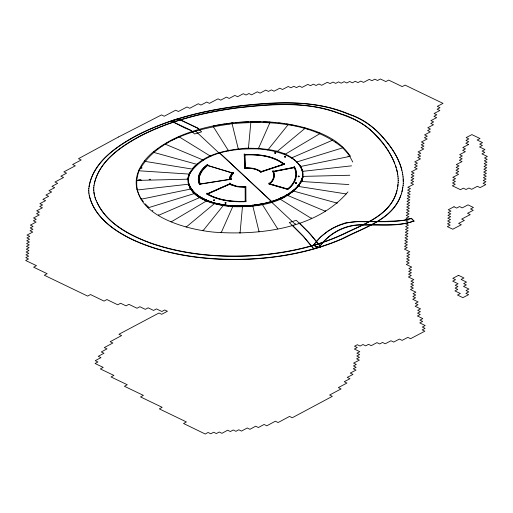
<?xml version="1.0" encoding="UTF-8"?>
<svg xmlns="http://www.w3.org/2000/svg" width="513" height="513" viewBox="0 0 513 513"><rect width="100%" height="100%" fill="white"/><g stroke="black" fill="none" stroke-linecap="round" stroke-linejoin="round"><path stroke-width="0.77" d="M198.236 195.799C192.009 191.811 186.629 184.552 188.38 176.805M198.339 179.755L198.339 178.178M198.999 179.717C198.666 173.516 203.09 168.309 207.784 164.827L207.246 164.654C202.827 167.982 198.608 172.676 198.358 178.479M230.119 177.896L230.106 177.177M230.779 177.857L230.767 177.158M398.165 182.66L398.184 180.339M403.276 183.513L403.231 178.947M199.102 179.499L199.134 178.133M230.004 177.831L230.01 177.267M88.781 190.413L88.826 188.374M93.757 189.169L93.802 187.187M187.181 179.056L187.207 178.736M398.146 182.416L397.774 186.758M403.128 185.635L403.263 183.269M350.219 156.138C339.099 139.01 318.637 131.225 299.669 126.429C273.66 120.363 246.445 120.254 220.167 124.601C196.793 128.75 173.195 136.195 154.336 151.085C142.37 160.268 132.181 176.094 137.734 191.561M294 190.047C299.451 185.559 304.113 178.562 302.548 171.201M88.845 188.617C91.558 163.705 114.656 147.635 134.804 136.362C167.815 118.933 204.649 110.16 241.488 105.64C277.886 101.696 316.046 99.605 350.392 114.694C364.634 119.349 376.26 129.045 385.654 140.485C393.433 149.783 400.031 160.543 402.384 172.58M93.821 187.431L93.969 185.43M237.481 206.534L242.54 206.527L242.578 206.168L252.608 205.482L262.425 203.93L262.63 204.264L261.412 204.507M188.079 179.941L188.386 176.773M302.85 174.26C302.003 186.713 290.512 193.876 280.226 198.448L280.688 197.749M398.005 184.475L397.415 188.765M403.115 185.392L402.025 191.875M199.025 178.453C199.48 173.028 203.27 168.559 207.412 165.346L232.767 173.003L230.709 175.408M230.125 177.479L230.157 176.761M230.786 177.46L230.818 176.754M302.939 175.921C302.51 179.524 300.778 182.859 298.521 185.661C283.772 201.795 260.322 205.86 239.43 206.303C221.289 205.45 191.15 202.404 188.066 179.736M199.147 178.293L199.3 176.914M230.023 177.427L230.061 176.863M89.012 186.796C93.475 161.826 116.919 146.173 137.766 135.105C170.008 118.625 205.758 110.301 241.508 105.883C276.815 102.202 313.757 99.74 347.314 113.739C361.62 118.336 374.169 126.865 383.711 138.472C391.855 147.673 398.819 158.318 401.878 170.342M188.014 177.754L188.181 176.799M93.982 185.674C97.746 162.467 119.215 147.609 138.311 136.939C169.072 120.69 203.295 112.219 237.609 107.659C271.999 103.729 307.973 100.914 340.927 113.905C366.648 121.401 387.732 142.486 396.216 167.745M402.852 187.501L401.442 193.895M94.251 183.923C99.625 160.716 121.408 146.192 141.178 135.727C171.188 120.375 204.373 112.347 237.622 107.91C270.935 104.235 305.703 101.112 337.817 113.078C351.559 117.689 365.506 123.473 375.163 134.759C383.275 143.037 390.444 152.508 394.715 163.365M303.369 177.517L303.44 177.197M198.518 177.184C199.486 172.06 203.225 167.995 207.265 164.955L207.246 164.654M230.177 177.062L231.395 174.273L233.005 172.778L233.543 172.945L230.933 176.652M230.837 177.056L231.446 175.151L233.543 172.945M397.402 188.521C392.9 213.055 367.616 222.931 347.647 232.177C317.355 247.221 283.548 254.038 249.953 255.936C216.326 257.539 182.064 254.288 150.181 243.04C128.692 234.999 105.396 222.854 96.2 200.48M199.307 177.075C200.128 172.035 203.885 168.097 207.803 165.122L207.784 164.827M230.074 177.023L230.478 175.645M188.521 176.171L188.79 175.215M302.478 177.671L302.189 178.627M396.94 190.509C391.079 213.729 367.032 222.841 347.628 231.927C317.335 246.977 283.529 253.794 249.934 255.686C216.313 257.295 182.051 254.038 150.168 242.796C129.231 234.992 107.005 223.367 96.976 202.269M188.617 176.03L189.31 173.785M188.399 176.979C196.556 154.836 225.053 150.117 245.682 148.225C265.272 148.212 294.731 149.758 302.593 171.579M302.529 177.216C297.328 193.151 279.784 199.595 264.74 203.321M230.273 176.639L233.005 172.778M199.595 175.856L201.981 171.041L207.425 165.507L232.78 173.17M230.17 176.619L230.953 174.85L232.767 173.003M401.429 193.651C393.817 219.179 365.775 226.72 344.845 237.763C311.333 252.813 274.378 259.027 237.808 259.591C202.776 259.777 167.065 255.044 134.81 240.789C114.835 231.619 93.09 216.864 88.954 193.69M189.002 174.58L189.368 173.638M301.958 179.261L301.426 180.525M302.561 180.095L302.683 179.774M400.736 195.645C391.182 220.616 362.954 227.657 341.607 238.949C308.922 252.935 273.198 258.815 237.788 259.347C202.757 259.533 167.052 254.801 134.797 240.546C115.252 231.607 94.616 217.544 89.217 195.44M302.401 179.935L302.112 180.576M302.292 180.73L302.26 180.255L301.573 180.21L301.606 180.685L302.426 180.416M189.797 172.689L189.56 174.112C181.839 197.858 215.883 205.598 232.729 206.656C256.898 207.329 287.504 203.866 301.464 181.467C309.179 157.715 275.135 149.976 258.289 148.917C234.127 148.244 203.52 151.707 189.56 174.112L138.991 170.784C124.351 213.107 183.654 229.317 214.261 232.177C259.937 235.422 316.476 228.978 347.942 191.907M301.278 180.839L300.958 181.467M301.965 180.897L301.464 181.846M189.611 173.195L190.836 170.816M141.049 168.309L141.351 167.719M141.729 168.367L142.037 167.777M300.791 181.782L300.432 182.41M300.041 183.032L299.419 183.962M319.041 247.484C328.378 233.409 345.364 223.995 362.499 224.899C379.646 224.162 397.428 226.695 413.959 221.007C399.108 226.861 381.916 224.482 366.032 225.085C347.731 223.469 329.41 232.408 319.041 247.484L313.276 245.278L320.638 236.878L327.64 231.254L333.065 227.952L339.131 225.085L345.826 222.751L356.644 221.699L383.98 221.462L396.953 220.853L404.09 220.276L411.375 218.243L413.959 221.007M313.296 245.522C324.652 229.491 344.338 220.039 363.986 221.757C379.767 221.257 396.087 223.104 411.394 218.487L413.978 221.257M298.964 184.577L297.732 186.091M222.77 204.751L223.623 204.501M192.946 167.911L195.068 165.68M295.43 189.669L295.757 189.38M272.653 171.233C275.231 175.613 272.974 181.07 268.992 183.801L287.908 189.271C294.847 184.43 299.31 174.734 294.539 166.949M293.802 189.893L293.827 190.374L294.763 190.252M213.645 202.334L214.171 202.481L213.818 203.276L214.357 203.424M213.818 203.276L214.171 202.481M293.455 190.176L292.75 190.74M268.947 183.096L269.088 184.045L269.479 183.731L287.812 189.028L287.761 188.322M269.088 184.045L287.415 189.342L287.812 189.028M292.025 191.291L292.391 191.016M158.075 148.828L158.767 148.315M292.25 192.228L292.628 191.952M291.275 191.836L291.653 191.567M290.499 192.375L290.89 192.106M161.666 146.295L162.409 145.801M290.281 193.587L290.685 193.318M288.896 193.433L289.306 193.17M288.614 194.639L289.037 194.376M278.591 199.006L286.664 195.12L293.66 190.329L293.718 191.118L337.285 203.167L337.246 202.526M206.707 199.955L206.245 199.762L205.784 200.32M166.295 143.377L167.918 142.434M287.748 195.152L288.184 194.895L287.639 194.203L288.152 194.421M286.331 194.953L286.773 194.703M285.44 195.44L285.888 195.196M274.763 152.585L274.801 153.131L275.654 153.143L275.616 152.598M274.801 153.131L275.654 153.143M284.606 156.401L284.644 156.946L285.504 156.952L285.465 156.407M284.644 156.946L285.504 156.952M213.697 199.846L213.729 200.391L214.588 200.397L214.549 199.852M213.729 200.391L214.588 200.397M225.098 202.455L225.136 203.001L225.989 203.007L225.951 202.462M225.136 203.001L225.989 203.007M298.22 176.1L298.258 176.645L299.111 176.652L299.079 176.106M298.258 176.645L299.111 176.652M295.539 182.66L295.578 183.205L296.437 183.212L296.399 182.666M295.578 183.205L296.437 183.212M171.265 140.594L172.131 140.145M285.036 196.639L285.504 196.396M284.568 196.877L282.15 198.044M173.875 139.26L175.658 138.395M176.562 137.971L180.249 136.311L180.679 136.573M281.182 197.531L281.675 197.313M206.995 193.183L207.04 193.895L229.612 183.834L230.048 184.09L230.004 183.385M206.983 194.145L230.106 183.84L236.942 186.283L245.503 186.841L245.573 201.68C232.421 202.205 218.621 200.724 206.983 194.145L206.951 193.702M207.04 193.895L207.476 194.151L230.048 184.09M198.98 197.063L199.544 196.819C209.868 203.013 222.02 205.341 233.902 205.944M278.078 199.211C269.428 202.648 260.226 204.572 250.992 205.553C230.145 206.662 197.05 206.014 188.335 182.622M260.713 171.746L283.849 164.089L284.196 164.384L261.053 172.041L260.662 171.041M245.073 167.482L245.118 168.283C250.421 168.065 256.25 168.617 260.572 171.996L284.33 164.134L284.298 163.692M171.137 121.209L178.146 118.971L197.646 128.212L201.66 131.828L194.645 133.989L190.631 130.398L184.802 127.961L171.124 120.965L178.133 118.727L197.627 127.968L199.634 129.699M198.069 195.863L194.491 193.061L194.171 192.317L193.555 192.631M292.282 225.092L303.414 236.307L313.667 248.619L320.708 246.766L313.687 248.869L303.427 236.551L289.274 222.495L296.29 220.334L308.409 232.216L320.708 246.766M264.15 203.456L251.338 205.521L237.577 206.181M189.534 187.649L190.394 187.809L193.074 191.227M189.746 188.425L190.419 188.284L194.203 192.792L193.574 192.984L193.869 193.254M214.748 125.8L219.288 124.948M272.929 171.438L294.129 167.296L294.327 167.629L273.121 171.772L272.878 170.733M272.685 171.675L294.571 167.392M260.187 204.732L258.334 205.053M220.436 124.749L221.584 124.563M200.185 184.27L199.563 184.674L200.205 184.565L199.698 183.096M231.145 179.088L230.517 179.499L231.164 179.39L230.991 178.716M222.732 124.377L225.047 124.024M257.712 205.155L255.84 205.431M226.201 123.857L233.191 122.992M255.211 205.521L248.901 206.194M228.638 123.889L229.792 123.742M351.552 165.834L302.458 171.368L302.144 169.656M235.531 122.754L239.052 122.447M240.231 122.357L248.478 121.902M248.26 206.245L242.54 206.527M244.938 154.746L245.464 168.084L244.752 168.123L244.233 154.785L244.938 154.746L244.893 154.035M245.855 187.001L245.926 201.481L245.214 201.519L245.15 187.04L245.855 187.001L245.81 186.296M246.118 122.357L248.452 122.261M244.586 154.766C258.122 154.208 272.98 155.625 284.022 164.237L283.99 163.769M245.099 167.924C250.626 167.7 256.686 168.277 261.194 171.791L261.162 171.348M245.111 168.104C250.524 167.879 256.468 168.45 260.88 171.893L260.848 171.387M245.503 187.021L239.994 186.905L235.775 186.232L231.286 184.725L229.83 183.962L229.798 183.462M245.567 201.32C232.607 201.84 219.006 200.384 207.534 193.901L207.489 193.189M245.573 201.5C232.511 202.026 218.814 200.551 207.258 194.023L207.226 193.548M149.084 179.338L150.675 179.3M138.529 179.948L140.645 179.896M138.542 180.114L141.364 180.044M349.86 175.254L302.83 176.395L302.779 175.606M250.825 121.831L260.206 121.812M241.95 206.181L238.821 206.2M238.224 206.091L234.473 206.072M236.98 206.066L226.599 205.392M236.846 206.521L231.241 206.232M263.695 121.914L270.614 122.286M348.872 184.577L301.464 181.467L301.407 180.672M272.897 122.466L275.167 122.671M228.785 206.014L225.765 205.662M278.553 123.017L280.784 123.287M226.073 205.219L214.838 203.013M283.003 123.575L284.106 123.736M223.982 205.412L222.802 205.226L223.046 204.411M286.292 124.063L288.46 124.415M299.175 185.77L298.521 185.661L298.489 185.187L299.15 185.443M289.537 124.601L290.608 124.794M221.635 205.033L219.91 204.706M291.679 124.992L293.795 125.409M294.847 125.627L295.892 125.852M218.775 204.475L217.089 204.103M216.537 203.975L215.441 203.706M303.023 127.583L304.029 128M305.004 128.128L305.979 128.41M306.954 128.699L307.915 128.994M211.715 202.661L212.235 202.821M207.265 164.955L207.803 165.122M233.024 173.08L233.562 173.247M308.871 129.289L309.82 129.597M210.176 202.167L210.689 202.334M313.276 245.278L319.022 247.24M311.699 130.225L312.622 130.546M208.676 201.647L209.176 201.821M207.65 200.333L208.124 200.512M317.13 132.232L318.009 132.585M206.739 200.91L205.796 200.525L206.245 199.762M198.595 196.043L205.508 199.769L214.312 202.866L214.363 203.661L186.213 227.041L186.168 226.4M319.734 133.309L320.58 133.681M204.873 200.128L205.335 200.333M203.975 199.724L204.424 199.929M204.007 198.768L204.443 198.973M203.142 198.345L203.571 198.557M171.124 120.965L190.612 130.155L192.619 131.86M201.801 198.659L202.225 198.877M201.885 197.704L202.295 197.922M201.07 197.255L201.474 197.479M200.153 197.761L199.365 197.293M199.897 196.575L199.134 196.107M280.194 197.967L280.649 198.711L280.226 198.448M198.602 196.825L197.858 196.338M198.768 195.87L197.685 195.145M198.435 196.107L199.544 196.819L199.512 196.344L198.961 196.736M335.579 142.069L336.22 142.537M196.992 194.645L197.338 194.895M196.088 195.094L196.434 195.344M196.659 194.395L195.062 193.112M152.303 210.433L152.932 210.914M284.33 164.134C273.205 155.452 258.225 154.022 244.579 154.586L245.118 168.283M195.068 193.843L195.395 194.1M195.1 194.318L195.427 194.581M148.764 207.47L145.166 203.853M219.865 153.06L271.634 201.474L271.685 202.269L295.341 224.393L295.302 223.751M271.646 201.68L219.301 152.765M296.815 161.524L296.533 161.255L296.585 162.044L342.755 147.821L348.821 154.708L352.809 162.057M299.297 222.931L310.429 234.178L320.689 246.522M193.292 192.715L192.734 192.163M143.371 201.712L142.146 200.076M299.56 164.744L300.445 165.975M300.118 165.455L300.355 166.539L349.93 156.369L349.872 155.58M141.396 198.973L141.043 198.416L141.094 199.204L190.663 189.041L190.612 188.245M231.408 123.274L232.376 123.152M262.393 203.456L262.598 203.783M347.955 155.971L348.295 156.516M140.043 196.736L140.363 197.3M300.99 166.93L301.432 167.828M139.44 195.6L139.735 196.171M301.105 167.289L302.375 170.682M139.158 195.03L138.388 193.305M301.567 168.129L301.933 169.04M96.22 200.73L94.988 197.313M231.164 179.39L230.799 177.953M230.337 178.813L230.517 179.499M200.205 184.565L199.089 180.666M199.044 183.186L199.563 184.674M188.874 184.808L190.419 188.284L188.899 185.289L188.008 181.878M137.939 192.144L138.157 192.728M188.758 184.507L188.361 183.269M95.559 199.159L94.533 195.677M395.497 165.314L397.299 172.079M230.215 178.415L230.356 179.108M198.672 181.968L199.07 183.487M230.093 178.46L230.343 179.223L200.128 183.994L199.377 181.711M232.107 123.466L232.036 123.389M252.608 205.482L252.697 205.835L252.665 205.386M396.793 169.675L397.684 174.234M94.546 195.921L93.93 192.317M230.895 178.639L230.76 177.556M230.138 178.011L230.234 178.71M199.352 182.192L198.98 179.422M198.428 180.723L198.691 182.269M302.747 171.182L302.907 172.118M402.365 172.33L402.782 174.798M230.023 178.069L230.35 179.383L200.141 184.161L199.172 180.531M94.193 194.26L93.783 190.631M402.763 174.555L403.071 177.004M397.665 173.984L397.96 176.363M302.58 171.374L302.862 174.465M230.1 177.594L230.157 178.306M198.319 179.46L198.448 181.025M88.807 191.933L88.973 193.933M403.051 176.761L403.314 181.365M397.947 176.119L398.133 178.486M229.997 177.671L230.036 178.229M199.095 179.338L199.185 180.698M346.172 193.933L298.393 186.424L298.342 185.629M342.697 147.032L342.755 147.821C312.359 122.645 269.633 120.343 231.94 123.742C197.813 128.583 157.081 138.324 138.991 170.784L138.933 169.995M332.571 139.389L332.623 140.184L291.269 158.036L291.211 157.247M325.543 210.593L325.595 211.33L287.575 195.408L287.524 194.619M319.791 132.899L319.843 133.688L284.555 154.625L284.503 153.836M311.429 217.839L311.468 218.48L280.156 199.159L280.104 198.371M304.754 127.743L304.805 128.532L276.654 151.912L276.603 151.123M298.624 175.888L298.713 176.863M295.943 182.448L296.033 183.423M294.282 166.917L294.327 167.629M294.084 166.584C298.867 174.452 294.751 184.282 287.613 189.188L287.581 188.713M293.859 167.084C298.56 174.766 294.167 184.327 287.318 189.105L287.274 188.393M294.391 190.092L294.424 190.535M287.921 124.082L287.973 124.871L267.812 149.995L267.76 149.206M287.876 188.829L287.908 189.271M287.37 188.637L287.415 189.342M285.01 156.189L285.1 157.164M284.144 163.679L284.196 164.384M283.804 163.384L283.849 164.089M283.663 163.634L283.715 164.34C272.762 155.792 258.026 154.387 244.592 154.945L244.547 154.144M275.16 152.374L275.257 153.355M277.655 228.247L277.7 228.888L262.419 204.629L262.367 203.841M273.333 171.098C275.975 175.587 273.653 181.172 269.582 183.975L269.549 183.526M273.076 171.066L273.121 171.772M269.793 122.03L269.844 122.825L258.289 148.917L258.238 148.129M272.993 171.137C275.59 175.581 273.333 181.115 269.287 183.885L269.254 183.385M269.434 183.019L269.479 183.731M261.008 171.336L261.053 172.041M260.527 171.291L260.572 171.996M262.605 203.815L262.63 204.264M262.393 203.481L262.425 203.93M259.033 231.19L259.078 231.831L252.576 205.008M250.921 121.652L248.382 148.719L248.33 147.924M245.413 167.373L245.464 168.084M244.188 154.08L244.233 154.785M244.707 167.418L244.752 168.123M245.471 186.399L245.503 187.2L237.699 186.803L231.85 185.219L229.555 184.084L229.523 183.641M245.105 186.328L245.15 187.04M245.874 200.775L245.926 201.481M245.541 200.878L245.573 201.68M245.169 200.807L245.214 201.519M242.546 205.694L240.046 233.133L240.001 232.492M238.333 148.61L238.385 149.398L231.889 122.953M232.678 205.867L232.729 206.656L221.18 232.755L221.135 232.113M232.601 205.489L232.472 206.322L232.447 205.873M228.548 150.155L228.606 150.944L213.325 126.685L213.267 125.897M230.061 183.128L230.106 183.84M229.567 183.122L229.612 183.834M225.496 202.244L225.592 203.219M223.155 204.79L223.206 205.578L203.052 230.703L203.007 230.061M219.282 152.515L219.333 153.31L195.677 131.181L195.626 130.392M213.62 126.025L213.652 126.442M214.094 199.634L214.184 200.609M210.811 155.625L210.862 156.414L179.55 137.093L179.499 136.304M207.432 193.446L207.476 194.151M206.412 200.16L206.463 200.949L171.175 221.885L171.13 221.244M203.392 159.376L203.443 160.165L165.423 144.243L165.372 143.454M199.704 196.748L199.756 197.537L158.402 215.389L158.357 214.748M197.255 163.666L197.306 164.455L153.733 152.406L153.682 151.617M194.382 192.741L194.433 193.529L148.27 207.752L148.219 207.015M192.574 168.36L192.631 169.155L144.833 161.345L144.781 160.556M188.136 178.389L188.188 179.178L136.381 180.435L136.33 179.646M188.508 183.417L188.56 184.205L137.086 190.009L137.035 189.22M188.284 182.961L188.309 183.436M180.249 136.311L180.281 136.727M398.12 178.235L398.203 180.582M93.744 188.919L93.802 190.874M88.762 190.163L88.82 192.176M118.541 136.965L78.495 158.684L81.201 159.985L72.615 164.519L75.321 165.808L63.868 171.861L66.575 173.17L60.848 176.19L63.561 177.498L54.968 182.025L57.68 183.333L51.954 186.354L54.66 187.662L48.934 190.682L51.64 191.99L45.913 195.011L48.626 196.319L42.9 199.339L45.606 200.647L39.879 203.667L42.592 204.976L39.725 206.482L42.432 207.791L36.705 210.811L39.418 212.119L36.551 213.632L39.264 214.941L33.537 217.967L36.243 219.275L33.383 220.782L36.09 222.091L30.363 225.117L33.076 226.425L30.209 227.932L32.922 229.24L30.055 230.754L32.761 232.049L27.035 235.089L29.748 236.397L26.881 237.91L29.594 239.218L26.727 240.732L29.44 242.04L26.573 243.553L29.286 244.861L26.42 246.375L29.132 247.683L26.266 249.196L28.978 250.504L26.112 252.018L28.824 253.326L25.958 254.833L28.67 256.147L25.804 257.654L28.516 258.969L25.65 260.476L36.481 265.67L33.621 267.202L47.164 273.705L44.304 275.237L87.64 296.091L90.5 294.558L104.043 301.086L106.903 299.554L117.74 304.78L120.6 303.247L126.018 305.863L128.878 304.331L137.009 308.255L139.869 306.723L145.288 309.345L148.148 307.813L153.567 310.429L156.427 308.897L161.845 311.5L164.705 309.974L167.418 311.269L161.691 314.296L158.985 313.013L118.907 334.29L121.613 335.566L110.167 341.716L112.873 342.992L104.286 347.602L106.993 348.891L101.273 351.956L103.979 353.245L98.259 356.317L100.965 357.606L95.238 360.671L97.951 361.96L95.085 363.499L103.209 367.398L100.349 368.93L113.892 375.407L111.026 376.952L127.275 384.737L124.415 386.276L143.377 395.376L140.511 396.921L162.179 407.328L159.319 408.874L186.405 421.936L183.545 423.488L205.219 434.017L208.079 432.465L210.792 433.786L213.652 432.235L216.364 433.556L219.224 432.004L221.93 433.325L227.65 430.221L230.363 431.548L233.223 429.99L235.935 431.318L238.795 429.766L241.501 431.087L247.228 427.983L249.934 429.31L255.654 426.207L258.366 427.534L264.092 424.469L266.798 425.796L275.385 421.211L278.097 422.539L289.544 416.428L292.256 417.755L332.321 396.35L329.615 395.023L341.062 388.925L338.349 387.597L346.942 383.038L344.229 381.71L349.956 378.722L347.25 377.395L352.976 374.407L350.27 373.079L355.996 370.085L353.284 368.764L356.15 367.27L353.438 365.942L356.304 364.448L353.592 363.121L359.324 360.139L356.612 358.818L359.478 357.317L356.766 355.996L359.632 354.496L356.92 353.175L359.786 351.674L354.368 349.026L357.228 347.532L354.521 346.211L357.388 344.717L360.094 346.031L362.96 344.524L365.666 345.845L368.533 344.338L371.239 345.653L376.965 342.633L379.678 343.96L382.538 342.447L385.25 343.774L390.977 340.754L393.689 342.081L399.415 339.061L402.121 340.388L407.848 337.368L410.56 338.695L424.879 331.18L422.173 329.872L425.033 328.365L422.327 327.05L425.187 325.55L419.769 322.927L422.635 321.42L419.923 320.112L422.789 318.611L417.37 315.97L420.237 314.482L417.524 313.174L420.391 311.673L417.678 310.365L420.545 308.858L415.126 306.248L417.992 304.741L415.28 303.433L418.146 301.926L412.728 299.31L415.588 297.803L412.882 296.501L415.748 294.994L413.036 293.686L415.902 292.179L410.483 289.569L413.35 288.062L410.637 286.754L413.504 285.247L410.791 283.945L413.658 282.439L410.945 281.13L413.811 279.623L408.393 277.014L411.259 275.513L408.547 274.205L411.413 272.698L408.701 271.396L411.567 269.889L408.861 268.588L411.721 267.081L406.302 264.471L409.169 262.964L406.463 261.662L409.323 260.155L406.617 258.853L409.477 257.346L406.771 256.045L409.637 254.538L406.924 253.236L409.791 251.729L404.372 249.119L407.239 247.619L404.526 246.311L407.393 244.81L404.68 243.502L407.546 242.001L404.834 240.693L407.7 239.193L404.994 237.885L407.854 236.384L405.148 235.076L408.008 233.575L405.302 232.267L408.168 230.767L405.456 229.458L408.322 227.958L405.61 226.656L408.476 225.149L405.77 223.848L408.63 222.341L405.924 221.039L408.784 219.532L406.078 218.23L408.944 216.723L406.232 215.422L409.098 213.915L406.386 212.613L409.252 211.106L406.546 209.804L409.406 208.304L406.7 206.995L409.56 205.495L406.854 204.187L409.72 202.686L407.008 201.378L409.874 199.878L407.162 198.576L410.028 197.069L407.322 195.767L410.182 194.26L407.476 192.959L410.336 191.452L407.63 190.15L410.49 188.643L407.784 187.322L413.51 184.334L410.804 183.026L413.664 181.525L410.958 180.217L413.824 178.716L411.112 177.408L413.978 175.908L411.266 174.6L414.132 173.099L411.426 171.797L417.152 168.783L414.44 167.482L417.306 165.975L414.6 164.673L417.46 163.166L414.754 161.864L420.48 158.857L417.768 157.549L420.634 156.048L417.928 154.74L420.788 153.24L418.082 151.931L423.809 148.924L421.102 147.622L423.962 146.115L421.256 144.813L424.116 143.307L421.41 141.998L427.137 138.991L424.431 137.689L427.291 136.182L424.584 134.881L430.311 131.873L427.605 130.565L430.465 129.064L427.759 127.756L433.485 124.749L430.779 123.441L433.639 121.94L430.933 120.632L436.659 117.624L433.953 116.323L436.813 114.816L434.107 113.514L439.833 110.507L437.121 109.198L439.987 107.698L437.275 106.371L443.008 103.382L405.084 85.113L402.218 86.601L388.681 80.092L385.814 81.58L380.396 78.983L377.536 80.49L374.823 79.182L371.963 80.688L369.251 79.38L363.525 82.394L360.819 81.086L357.952 82.593L355.246 81.285L352.38 82.792L349.674 81.484L346.807 82.991L344.101 81.682L341.235 83.189L338.529 81.881L335.662 83.388L332.956 82.08L330.09 83.587L327.384 82.279L321.657 85.293L318.945 83.985L316.085 85.491L313.372 84.183L310.512 85.69L307.8 84.382L302.074 87.396L299.368 86.088L296.501 87.595L293.795 86.287L290.929 87.794L288.223 86.492L282.496 89.499L279.784 88.198L274.057 91.205L271.351 89.903L268.485 91.404L265.779 90.102L260.053 93.116L257.34 91.808L251.614 94.822L248.908 93.513L246.041 95.02L243.335 93.712L237.609 96.726L234.896 95.424L229.17 98.432L226.464 97.13L220.737 100.144L218.025 98.836L209.439 103.357L206.726 102.049L201 105.062L198.294 103.761L189.701 108.281L186.995 106.973L178.402 111.501L175.696 110.192L164.237 116.227L161.531 114.918L118.541 136.965M468.542 144.519L462.816 147.539L465.522 148.847L462.662 150.354L465.368 151.662L459.642 154.663L462.348 155.971L459.488 157.478L462.194 158.786L459.334 160.287L462.04 161.595L456.314 164.596L459.02 165.904L456.16 167.411L458.866 168.713L456.006 170.22L458.712 171.528L455.845 173.028L458.558 174.337L452.832 177.338L455.538 178.646L452.671 180.153L455.384 181.461L452.517 182.961L455.23 184.27L452.363 185.77L460.488 189.695L463.354 188.194L466.067 189.502L468.927 188.002L471.639 189.316L477.366 186.309L480.072 187.617L485.798 184.616L483.092 183.301L485.958 181.801L483.246 180.486L486.112 178.992L483.4 177.671L486.266 176.177L483.554 174.856L486.42 173.362L483.708 172.041L486.574 170.553L483.868 169.232L486.728 167.745L484.022 166.424L486.882 164.929L484.176 163.615L487.042 162.121L484.33 160.806L487.196 159.312L484.484 157.998L487.35 156.503L481.931 153.874L484.798 152.38L482.085 151.066L484.952 149.572L479.533 146.936L482.4 145.448L479.687 144.134L482.553 142.64L477.135 140.011L479.995 138.523L471.87 134.605L466.144 137.606L468.85 138.914L465.99 140.421L468.696 141.723L465.836 143.23L468.542 144.519M458.551 275.327L452.825 278.335L455.531 279.656L452.671 281.15L458.09 283.779L455.223 285.279L457.936 286.594L455.069 288.088L457.782 289.409L454.916 290.903L460.334 293.539L457.468 295.039L462.886 297.655L468.619 294.686L465.907 293.359L468.773 291.871L466.06 290.544L468.927 289.05L463.508 286.395L466.368 284.914L463.662 283.586L466.529 282.105L461.104 279.457L463.97 277.975L458.551 275.327M453.986 206.752L448.259 209.753L450.972 211.061L448.105 212.562L450.812 213.87L447.952 215.37L450.658 216.678L447.798 218.179L450.504 219.493L447.644 220.994L450.35 222.302L447.483 223.803L450.196 225.111L447.33 226.611L452.748 229.221L461.341 224.732L458.628 223.411L464.361 220.423L461.649 219.089L470.241 214.607L467.535 213.286L473.262 210.298L470.549 208.977L473.416 207.483L467.997 204.867L462.271 207.868L459.558 206.559L456.698 208.06L453.986 206.752"/></g></svg>
